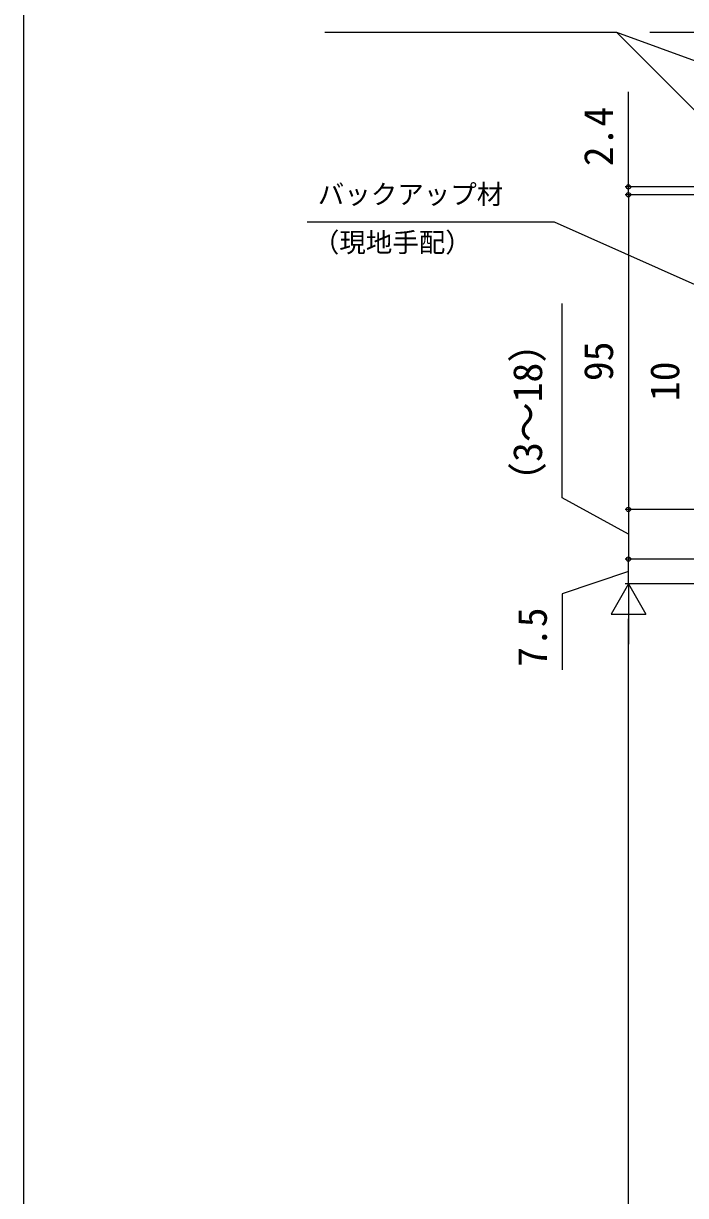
# Model space of a CAD drawing. Units: millimetres, scale not verified. Extents: x -525 to 525, y -783 to 779.
# Drawn here: x -525 to -325, y 66 to 419.9 of the extents above; entities that cross this region are included whole.
import ezdxf
from ezdxf.enums import TextEntityAlignment as Align

# ---------------------------------------------------------------- set-up
doc = ezdxf.new("R2010")
doc.units = ezdxf.units.MM
doc.header["$LTSCALE"] = 4
doc.layers.add('0-6_YKK_D', color=6, linetype='Continuous')
doc.layers.add('0-7_YKK_ZWAK', color=7, linetype='Continuous')
doc.styles.add('ＭＳ ゴシック', font='')
doc.styles.get('ＭＳ ゴシック').set_extended_font_data('MS Gothic')

msp = doc.modelspace()

# ---------------------------------------------------------------- linework, layer by layer
at = {"layer": '0-6_YKK_D'}
for p, q in [((-342.3, 370.601), (-342.3, 399.269)), ((-304.159, 370.601), (-343.3, 370.601)), ((-283.3, 368.201), (-343.3, 368.201)), ((-283.3, 368.201), (-343.3, 368.201)), ((-342.3, 368.201), (-342.3, 370.601)), ((-342.3, 368.201), (-342.3, 273.2)), ((-342.3, 368.201), (-342.3, 365.651)), ((-283.5, 273.2), (-343.3, 273.2)), ((-283.5, 273.2), (-343.3, 273.2)), ((-342.3, 273.2), (-342.3, 258.201)), ((-271, 258.201), (-343.3, 258.201)), ((-271, 258.201), (-343.3, 258.201)), ((-342.3, 250.701), (-342.3, 258.201)), ((-342.3, 250.701), (-347.55, 241.607)), ((-279.5, 250.701), (-343.3, 250.701)), ((-279.5, 250.701), (-343.3, 250.701)), ((-342.3, 250.701), (-337.05, 241.607)), ((-342.3, 250.701), (-342.3, 232.514)), ((-347.55, 241.607), (-337.05, 241.607)), ((-342.3, -135.799), (-342.3, 240.201))]:
    msp.add_line(p, q, dxfattribs=at)
for points in [[(-231.111, 302.472), (-232.914, 304.275), (-345.84, 417.201), (-433.968, 417.201)], [(-222.07, 372.151), (-224.466, 373.023), (-345.841, 417.201), (-433.968, 417.201)], [(-282.8, 417.2), (-302.3, 417.2), (-335.85, 417.2)], [(-225.57, 298.037), (-227.9, 299.074), (-364.638, 359.953), (-439.296, 359.953)], [(-342.3, 265.7), (-362.3, 276.677), (-362.3, 335.427)], [(-342.3, 254.451), (-362.3, 247.756), (-362.3, 224.802)]]:
    msp.add_lwpolyline(points, dxfattribs=at)
for centre in [(-342.3, 370.601), (-342.3, 368.201), (-342.3, 368.201), (-342.3, 273.2), (-342.3, 273.2), (-342.3, 258.201), (-342.3, 258.201)]:
    msp.add_circle(centre, 0.637, dxfattribs=at)
at = {"layer": '0-7_YKK_ZWAK'}
msp.add_line((-525, 747.2), (-525, -782.8), dxfattribs=at)

# ---------------------------------------------------------------- texts
at = {"layer": '0-6_YKK_D', "style": 'ＭＳ ゴシック'}
for s, p in [('2.4', (-344.3, 376.814)), ('95', (-344.3, 311.939)), ('（3～18）', (-365.732, 275.541)), ('10', (-324.3, 305.91)), ('7.5', (-364.3, 225.643))]:
    msp.add_text(s, height=8.798, rotation=90, dxfattribs=at).set_placement(p, align=Align.BOTTOM_LEFT)
for s, p in [('バックアップ材', (-436.104, 363.656)), ('（現地手配）', (-437.604, 349.141))]:
    msp.add_text(s, height=5.865, dxfattribs=at).set_placement(p, align=Align.BOTTOM_LEFT)

doc.saveas('drawing.dxf')
